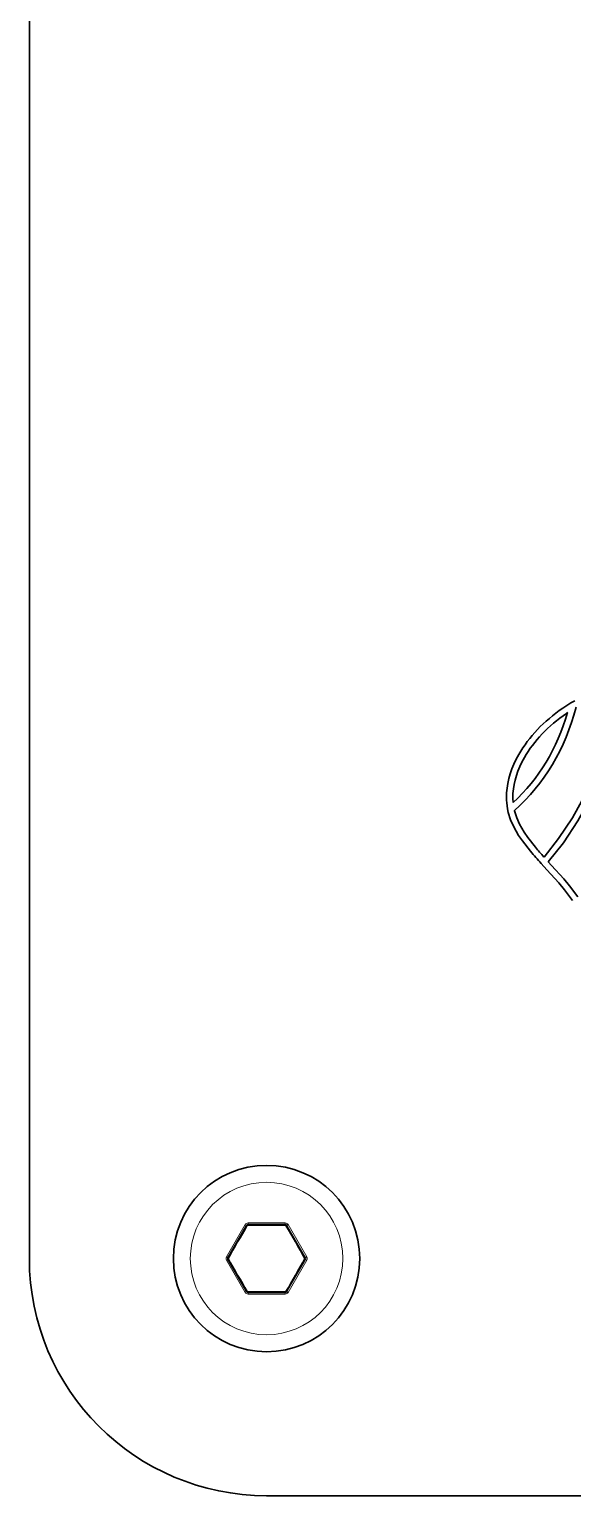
# Model space of a CAD drawing. Extents: x 413 to 941, y 150 to 687.
# Drawn here: x 559.5 to 575.53, y 385.5 to 428.78 of the extents above; entities that cross this region are included whole.
import ezdxf

# ---------------------------------------------------------------- set-up
doc = ezdxf.new("R2010")
doc.units = 0

msp = doc.modelspace()

# ---------------------------------------------------------------- linework, layer by layer
at = {"color": 7, "lineweight": 35}
for p, q in [((559.5, 392.5), (559.5, 448.5)), ((559.5, 448.5), (559.5, 392.5)), ((566.5, 385.5), (622.5, 385.5))]:
    msp.add_line(p, q, dxfattribs=at)
at = {"color": 7, "lineweight": 35, "ltscale": 0.001084}
msp.add_line((575.348, 408.591), (575.384, 408.615), dxfattribs=at)
at = {"color": 7, "lineweight": 35, "ltscale": 0.003337}
msp.add_line((575.597, 408.966), (575.481, 408.901), dxfattribs=at)
at = {"color": 7, "lineweight": 35, "ltscale": 0.000168948}
msp.add_line((573.578, 406.129), (573.577, 406.122), dxfattribs=at)
at = {"color": 7, "lineweight": 35, "ltscale": 0.002865}
msp.add_line((573.582, 406.243), (573.578, 406.129), dxfattribs=at)
at = {"color": 7, "lineweight": 35, "ltscale": 0.002735}
msp.add_line((573.609, 405.775), (573.633, 405.668), dxfattribs=at)
at = {"color": 7, "lineweight": 35, "ltscale": 0.000355423}
msp.add_line((573.816, 405.711), (573.813, 405.725), dxfattribs=at)
at = {"color": 7, "lineweight": 35, "ltscale": 0.006245}
msp.add_line((574.601, 404.16), (574.77, 403.976), dxfattribs=at)
at = {"color": 7, "lineweight": 35, "ltscale": 0.003549}
msp.add_line((574.908, 404.103), (574.812, 404.208), dxfattribs=at)
at = {"color": 7, "lineweight": 13, "ltscale": 0.027424}
for p, q in [((565.865, 393.5), (565.317, 392.55)), ((567.135, 391.5), (567.684, 392.45))]:
    msp.add_line(p, q, dxfattribs=at)
at = {"color": 7, "lineweight": 35, "ltscale": 0.027424}
for p, q in [((565.908, 393.475), (565.36, 392.525)), ((567.64, 392.525), (567.092, 393.475)), ((565.36, 392.475), (565.908, 391.525)), ((567.092, 391.525), (567.64, 392.475))]:
    msp.add_line(p, q, dxfattribs=at)
at = {"color": 7, "lineweight": 13, "ltscale": 0.001249}
for p, q in [((565.865, 393.5), (565.908, 393.475)), ((567.135, 393.5), (567.092, 393.475)), ((565.317, 392.55), (565.36, 392.525)), ((565.865, 391.5), (565.908, 391.525)), ((567.135, 391.5), (567.092, 391.525))]:
    msp.add_line(p, q, dxfattribs=at)
at = {"color": 7, "lineweight": 13, "ltscale": 0.000750764}
msp.add_line((565.969, 393.472), (565.939, 393.472), dxfattribs=at)
at = {"color": 7, "lineweight": 13, "ltscale": 0.027425}
for p, q in [((567.049, 393.55), (565.952, 393.55)), ((567.684, 392.55), (567.135, 393.5)), ((565.952, 391.45), (567.049, 391.45))]:
    msp.add_line(p, q, dxfattribs=at)
at = {"color": 7, "lineweight": 13, "ltscale": 0.00125}
for p, q in [((565.952, 393.55), (565.952, 393.5)), ((567.049, 393.55), (567.049, 393.5)), ((565.317, 392.45), (565.36, 392.475)), ((565.952, 391.45), (565.952, 391.5)), ((567.049, 391.45), (567.049, 391.5))]:
    msp.add_line(p, q, dxfattribs=at)
at = {"color": 7, "lineweight": 35, "ltscale": 0.027425}
for p, q in [((567.049, 393.5), (565.952, 393.5)), ((565.952, 391.5), (567.049, 391.5))]:
    msp.add_line(p, q, dxfattribs=at)
at = {"color": 7, "lineweight": 13, "ltscale": 0.027423}
msp.add_line((565.317, 392.45), (565.865, 391.5), dxfattribs=at)
at = {"color": 7, "lineweight": 13, "ltscale": 0.001251}
for p, q in [((567.684, 392.55), (567.64, 392.525)), ((567.684, 392.45), (567.64, 392.475))]:
    msp.add_line(p, q, dxfattribs=at)
at = {"color": 7, "lineweight": 13, "ltscale": 0.000749245}
msp.add_line((567.031, 391.528), (567.061, 391.528), dxfattribs=at)
at = {"color": 7, "lineweight": 35}
for points in [[(577.197, 409.475), (576.749, 408.148), (576.518, 407.545), (576.28, 406.981), (575.91, 406.206), (575.522, 405.512), (575.115, 404.895), (574.686, 404.349)], [(574.812, 404.208), (575.261, 404.775), (575.686, 405.418), (576.089, 406.141), (576.474, 406.951), (576.706, 407.506), (576.933, 408.098), (577.181, 408.806), (577.423, 409.564)], [(573.633, 405.668), (573.701, 405.451), (573.791, 405.245), (573.937, 404.989), (574.048, 404.827), (574.286, 404.522)], [(574.431, 404.641), (574.205, 404.93), (574.101, 405.082), (573.963, 405.322), (573.879, 405.512), (573.816, 405.711)], [(574.77, 403.976), (575.122, 403.585), (575.292, 403.382), (575.531, 403.066)], [(575.686, 403.174), (575.441, 403.498), (575.266, 403.705), (574.908, 404.103)]]:
    msp.add_lwpolyline(points, dxfattribs=at)
msp.add_circle((566.5, 392.5), 2.75, dxfattribs=at)
at = {"color": 7, "lineweight": 13}
msp.add_circle((566.5, 392.5), 2.25, dxfattribs=at)
at = {"color": 7, "lineweight": 35}
for centre, radius, start, end in [((578.174, 404.451), 5.201, 121.1887, 124.3239), ((575.44, 406.118), 1.863, 179.8944, 190.6273), ((574.305, 406.153), 0.54, 171.7648, 183.4035), ((575.115, 406.17), 1.351, 182.0897, 188.9628), ((582.415, 411.305), 10.587, 219.844, 222.4399), ((581.434, 410.514), 9.14, 219.9787, 222.4083), ((565.952, 393.45), 0.05, 90, 150), ((567.049, 393.45), 0.05, 30, 90), ((566.5, 392.5), 7, 180, 270), ((565.403, 392.5), 0.05, 150, 210), ((567.597, 392.5), 0.05, 330, 30), ((565.952, 391.55), 0.05, 210, 270), ((567.049, 391.55), 0.05, 270, 330)]:
    msp.add_arc(centre, radius, start, end, dxfattribs=at)
at = {"color": 7, "lineweight": 13}
for centre, radius, start, end in [((606.655, 369.317), 47.342, 149.321, 150.6789), ((565.952, 393.45), 0.1, 90, 150), ((565.919, 393.444), 0.0333, 53.2811, 108.5588), ((566.501, 347.095), 46.38, 89.3084, 90.6574), ((567.049, 393.45), 0.1, 30, 90), ((567.027, 393.476), 0.0333, 353.2811, 48.5588), ((526.721, 369.534), 46.908, 29.3148, 30.6852), ((565.403, 392.5), 0.1, 150, 210), ((565.392, 392.469), 0.0333, 113.2811, 168.5588), ((606.189, 415.414), 46.803, 209.3132, 210.6868), ((526.811, 415.414), 46.804, 329.3132, 330.6867), ((567.609, 392.531), 0.0333, 293.2811, 348.5588), ((567.597, 392.5), 0.1, 330, 30), ((565.952, 391.55), 0.1, 210, 270), ((565.919, 391.556), 0.0333, 251.4413, 306.7189), ((566.499, 437.905), 46.38, 269.3084, 270.6574), ((565.973, 391.524), 0.0333, 173.2811, 228.5588), ((567.049, 391.55), 0.1, 270, 330), ((567.082, 391.556), 0.0333, 233.2811, 288.5588)]:
    msp.add_arc(centre, radius, start, end, dxfattribs=at)
at = {"color": 7, "lineweight": 35}
for centre, major_axis, ratio, start_param, end_param in [((550.485, 426.93), (23.698, -20.552), 0.420254, 6.239133, 6.472149), ((551.146, 425.827), (23.253, -19.498), 0.435755, 6.219695, 6.48618), ((584.63, 402.958), (10.945, -3.856), 0.544072, 2.76193, 3.043077), ((585.909, 402.639), (12.058, -4.08), 0.501945, 2.781156, 3.044162), ((579.534, 407.073), (5.903, 1.411), 0.56382, 2.655232, 2.972175), ((582.617, 407.362), (8.822, 1.569), 0.450595, 2.783085, 3.033831)]:
    msp.add_ellipse(centre, major_axis=major_axis, ratio=ratio, start_param=start_param, end_param=end_param, dxfattribs=at)
at = {"color": 7, "lineweight": 13}
for centre, major_axis, start_param, end_param in [((565.952, 393.45), (0, 0.05), 6.283185, 7.406149), ((567.049, 393.45), (0.0433, 0.025), 0, 1.122964), ((565.403, 392.5), (-0.0433, 0.025), 0, 1.122964), ((567.597, 392.5), (0.0433, -0.025), 6.283185, 7.406149), ((567.049, 391.55), (0, -0.05), 6.283185, 7.406149)]:
    msp.add_ellipse(centre, major_axis=major_axis, ratio=0.27735, start_param=start_param, end_param=end_param, dxfattribs=at)

doc.saveas('drawing.dxf')
